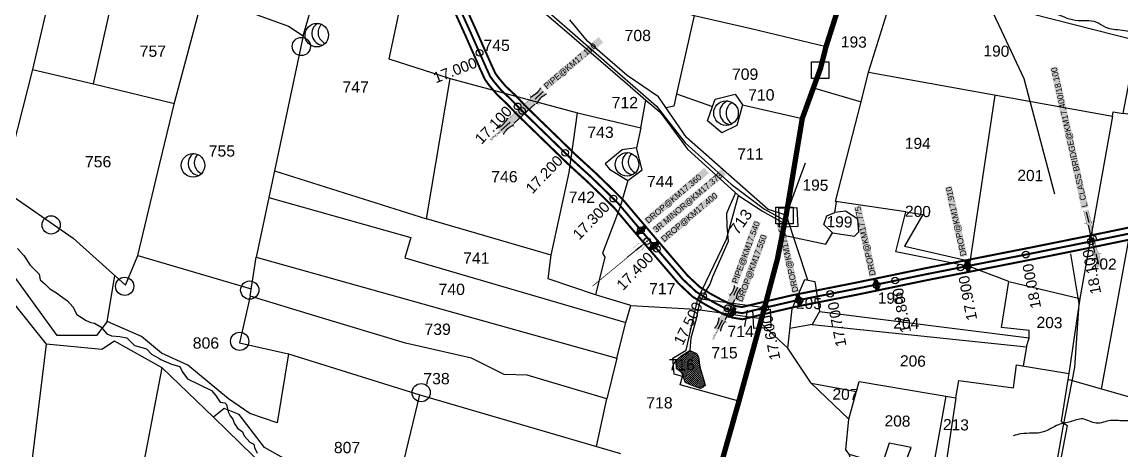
# Model space of a CAD drawing. Header units: millimetres. Extents: x 191342 to 235284, y 1600297 to 1616674.
# Drawn here: x 198775 to 200429, y 1607092 to 1607736 of the extents above; entities that cross this region are included whole.
import ezdxf
from ezdxf.enums import TextEntityAlignment as Align

# ---------------------------------------------------------------- set-up
doc = ezdxf.new("R2010")
doc.units = ezdxf.units.MM
doc.header["$LTSCALE"] = 15
doc.header["$PDMODE"] = 32
doc.header["$PDSIZE"] = 10
for name, pattern in [('ACAD_ISO02W100', [15, 12, -3]), ('ACAD_ISO03W100', [30, 12, -18]), ('HIDDEN2', [0.1875, 0.125, -0.0625])]:
    doc.linetypes.add(name, pattern=pattern)
for name, color, linetype in [('BOUNDRY STONES', 240, 'Continuous'), ('CANAL1', 7, 'Continuous'), ('CSMark', 72, 'Continuous'), ('PLOTS', 7, 'Continuous'), ('PLOTS NO', 7, 'Continuous'), ('ROADS', 1, 'Continuous'), ('STREAMS', 4, 'Continuous'), ('STRUCTURE', 5, 'Continuous'), ('text2', 7, 'Continuous'), ('VILLAGE BOUNDRY', 5, 'Continuous'), ('wells', 7, 'Continuous')]:
    doc.layers.add(name, color=color, linetype=linetype)
doc.styles.get("Standard").update_dxf_attribs({"font": 'arial.ttf'})
doc.dimstyles.get("Standard").update_dxf_attribs({"dimtxt": 0.18, "dimasz": 0.18, "dimexe": 0.18, "dimexo": 0.0625, "dimgap": 0.09, "dimtad": 0, "dimtih": 1, "dimtoh": 1, "dimdec": 4, "dimzin": 0, "dimdsep": 46, "dimtxsty": 'Standard', "dimcen": 0.09, "dimadec": 0, "dimazin": 0, "dimtfac": 1, "dimtdec": 4, "dimtofl": 0, "dimtmove": 0, "dimatfit": 3, "dimfxl": 1, "dimtolj": 1, "dimtzin": 0, "dimarcsym": 0})

# ---------------------------------------------------------------- blocks, each defined once
blk = doc.blocks.new('DROP')
h = blk.add_hatch()
h.set_pattern_fill('ANSI31', color=1, scale=10, angle=45)
h.set_pattern_definition([(90, (-324.4107, -25.7687), (-1.25, 0), [])])
h.paths.add_polyline_path([(-9.9, -4.3), (-13.8, 4.1), (13.8, 4.1), (10.2, -4.3)])
at = {"layer": 'STRUCTURE', "color": 5, "const_width": 0.49}
blk.add_lwpolyline([(-9.9, -4.3), (-13.8, 4.1), (13.8, 4.1), (10.2, -4.3), (-9.9, -4.3)], dxfattribs=at)
at = {"layer": 'STRUCTURE', "color": 5}
blk.add_circle((0, 0), 1.33, dxfattribs=at)
blk = doc.blocks.new('SP')
at = {"layer": 'STRUCTURE'}
h = blk.add_hatch(dxfattribs=at)
h.set_pattern_fill('DASH', color=256, scale=8, style=0)
h.set_pattern_definition([(0, (0, 0), (1, 1), [1, -1])])
edge = h.paths.add_edge_path()
edge.add_spline(control_points=[(769825.7, 1706742.1), (769825.3, 1706741.8), (769823.8, 1706740.8), (769820.9, 1706740.3), (769817, 1706739.7), (769811.4, 1706738.9), (769804, 1706739.7), (769798.4, 1706741), (769795.6, 1706741.6)], knot_values=[0, 0, 0, 0, 1.613557, 5.24513, 8.624976, 13.470124, 22.190216, 30.746377, 30.746377, 30.746377, 30.746377], degree=3, periodic=0)
edge.add_line((769795.6, 1706741.6), (769792.6, 1706739.6))
edge.add_line((769792.6, 1706739.6), (769732.6, 1706739.6))
edge.add_line((769732.6, 1706739.6), (769729.6, 1706741.6))
edge.add_spline(control_points=[(769729.6, 1706741.6), (769726.9, 1706740.9), (769721.3, 1706739.5), (769713.9, 1706738.5), (769708.3, 1706739.1), (769704.4, 1706739.6), (769701.5, 1706740), (769700, 1706741), (769699.5, 1706741.3)], knot_values=[0, 0, 0, 0, 8.556161, 17.276253, 22.121402, 25.501247, 29.13282, 30.746377, 30.746377, 30.746377, 30.746377], degree=3, periodic=0)
edge.add_line((769699.5, 1706741.3), (769699.5, 1706722.1))
edge.add_spline(control_points=[(769699.5, 1706722.1), (769700, 1706722.4), (769701.4, 1706723.4), (769704.3, 1706724), (769708.2, 1706724.5), (769713.8, 1706725.3), (769721.2, 1706724.5), (769726.8, 1706723.3), (769729.6, 1706722.6)], knot_values=[0, 0, 0, 0, 1.613557, 5.24513, 8.624976, 13.470124, 22.190216, 30.746377, 30.746377, 30.746377, 30.746377], degree=3, periodic=0)
edge.add_line((769729.6, 1706722.6), (769732.6, 1706724.6))
edge.add_line((769732.6, 1706724.6), (769792.6, 1706724.6))
edge.add_line((769792.6, 1706724.6), (769795.6, 1706722.6))
edge.add_spline(control_points=[(769795.6, 1706722.6), (769798.4, 1706723.3), (769803.9, 1706724.8), (769811.3, 1706725.8), (769817, 1706725.1), (769820.9, 1706724.7), (769823.8, 1706724.2), (769825.2, 1706723.3), (769825.7, 1706723)], knot_values=[0, 0, 0, 0, 8.556161, 17.276253, 22.121402, 25.501247, 29.13282, 30.746377, 30.746377, 30.746377, 30.746377], degree=3, periodic=0)
edge.add_line((769825.7, 1706723), (769825.7, 1706742.1))
h.paths.add_polyline_path([(769764.2, 1706732.1, -1), (769761.1, 1706732.1, -1)], flags=0)
h.paths.add_polyline_path([(769761.1, 1706732.1, 1), (769764.2, 1706732.1, 1)], flags=16)
at = {"layer": 'STRUCTURE', "const_width": 0.628}
for points in [[(769726.6, 1706747.6), (769726.6, 1706743.6), (769732.6, 1706739.6), (769792.6, 1706739.6), (769798.6, 1706743.6), (769798.6, 1706747.6)], [(769726.6, 1706716.6), (769726.6, 1706720.6), (769732.6, 1706724.6), (769792.6, 1706724.6), (769798.6, 1706720.6), (769798.6, 1706716.6)]]:
    blk.add_lwpolyline(points, dxfattribs=at)
at = {"layer": 'STRUCTURE', "color": 3}
blk.add_lwpolyline([(769732.6, 1706724.6), (769792.6, 1706724.6)], dxfattribs=at)
blk.add_lwpolyline([(769732.6, 1706724.6), (769792.6, 1706724.6)], dxfattribs=at)
at = {"layer": 'STRUCTURE', "color": 0}
blk.add_circle((769762.6, 1706732.1), 1.55, dxfattribs=at)
at = {"layer": 'STRUCTURE'}
for points in [[(769699.5, 1706741.3), (769700.9, 1706740.5), (769704.4, 1706739.6), (769707.8, 1706739.2), (769712.6, 1706738.8), (769721.3, 1706739.7), (769729.6, 1706741.6)], [(769699.5, 1706722.1), (769700.9, 1706723), (769704.4, 1706724), (769707.7, 1706724.5), (769712.5, 1706725), (769721.2, 1706724.4), (769729.6, 1706722.6)], [(769825.7, 1706742.1), (769824.3, 1706741.3), (769820.8, 1706740.3), (769817.5, 1706739.8), (769812.7, 1706739.2), (769804, 1706739.9), (769795.6, 1706741.6)], [(769825.7, 1706723), (769824.3, 1706723.8), (769820.8, 1706724.7), (769817.4, 1706725.1), (769812.6, 1706725.5), (769803.9, 1706724.6), (769795.6, 1706722.6)]]:
    blk.add_spline(points, degree=3, dxfattribs=at)
at = {"layer": 'STRUCTURE', "color": 0}
blk.add_text('STREAM', height=5, dxfattribs=at).set_placement((769684.3, 1706732.1), align=Align.MIDDLE_CENTER)
for points in [[(769727.4, 1706732.1), (769700.8, 1706732.1)], [(769824.4, 1706732.1), (769800.5, 1706732.1)]]:
    blk.add_leader(points, dimstyle='Standard', override={"dimasz": 10, "dimgap": 0.09, "dimtad": 0}, dxfattribs=at)
blk = doc.blocks.new('SLB')
at = {"layer": 'STRUCTURE'}
h = blk.add_hatch(dxfattribs=at)
h.set_pattern_fill('DOTS', color=6, scale=20, angle=320.3722, style=0)
h.set_pattern_definition([(320.372247934, (-159.4327, -72.9564), (1.2786241598, 0.5641323054), [0, -1.25])])
h.paths.add_polyline_path([(769699.5, 1706871.1), (769699.5, 1706861.1), (769729.1, 1706861.1), (769732.1, 1706863.1), (769792.1, 1706863.1), (769795.1, 1706861.1), (769824.7, 1706861.1), (769824.7, 1706871.1), (769795.1, 1706871.1), (769792.1, 1706869.1), (769732.1, 1706869.1), (769729.1, 1706871.1)])
at = {"layer": 'STRUCTURE', "color": 6, "linetype": 'ACAD_ISO02W100', "ltscale": 0.5, "const_width": 0.5}
for points in [[(769699.5, 1706871.1), (769729.1, 1706871.1)], [(769795.1, 1706871.1), (769824.7, 1706871.1)], [(769699.5, 1706861.1), (769729.1, 1706861.1)], [(769795.1, 1706861.1), (769824.7, 1706861.1)]]:
    blk.add_lwpolyline(points, dxfattribs=at)
at = {"layer": 'STRUCTURE', "color": 6, "const_width": 0.628}
for points in [[(769726.1, 1706877.1), (769726.1, 1706873.1), (769732.1, 1706869.1), (769792.1, 1706869.1), (769798.1, 1706873.1), (769798.1, 1706877.1)], [(769726.1, 1706855.1), (769726.1, 1706859.1), (769732.1, 1706863.1), (769792.1, 1706863.1), (769798.1, 1706859.1), (769798.1, 1706855.1)]]:
    blk.add_lwpolyline(points, dxfattribs=at)
at = {"layer": 'STRUCTURE', "color": 6}
blk.add_lwpolyline([(769732.1, 1706863.1), (769792.1, 1706863.1)], dxfattribs=at)
blk.add_lwpolyline([(769732.1, 1706863.1), (769792.1, 1706863.1)], dxfattribs=at)
at = {"layer": 'STRUCTURE', "color": 0}
blk.add_circle((769762.1, 1706866.1), 1.24, dxfattribs=at)
for points in [[(769703.8, 1706866), (769726.7, 1706866)], [(769818.6, 1706865.8), (769795.7, 1706865.8)]]:
    blk.add_leader(points, dimstyle='Standard', override={"dimasz": 10, "dimgap": 0.09, "dimtad": 0}, dxfattribs=at)
blk = doc.blocks.new('OT')
at = {"layer": 'STRUCTURE', "color": 190}
for points, const_width in [([(769775.2, 1706601.8), (769775.2, 1706597.8), (769769.2, 1706593.8), (769761.8, 1706593.8), (769754.4, 1706593.8), (769748.4, 1706597.8), (769748.4, 1706601.8)], 0.5), ([(769751.4, 1706595.8), (769729.4, 1706595.8)], 0.5), ([(769751.4, 1706579), (769729.4, 1706579)], 0.5), ([(769748.4, 1706573), (769748.4, 1706577), (769754.4, 1706581), (769761.8, 1706581), (769761.8, 1706581), (769761.8, 1706581), (769769.2, 1706581), (769775.2, 1706577), (769775.2, 1706573)], 0.5), ([(769761.8, 1706593.8), (769761.8, 1706581)], 2.5)]:
    blk.add_lwpolyline(points, dxfattribs=dict(at, const_width=const_width))
at = {"layer": 'STRUCTURE', "color": 0}
blk.add_circle((769761.8, 1706587.4), 1.87, dxfattribs=at)
blk.add_leader([(769732.6, 1706587.4), (769753.8, 1706587.4)], dimstyle='Standard', override={"dimasz": 10, "dimgap": 0.09, "dimtad": 0}, dxfattribs=at)

msp = doc.modelspace()

# ---------------------------------------------------------------- hatches: boundary and pattern name
at = {"layer": 'wells'}
h = msp.add_hatch(dxfattribs=at)
h.set_pattern_fill('DASH', color=4, scale=11.805297, angle=2.6274)
h.set_pattern_definition([(2.627391, (171782.2377, 1603554.0763), (1.40646568, 1.541756024), [1.47566212, -1.47566212])])
h.paths.add_polyline_path([(199779.1, 1607241.7), (199789.2, 1607236.8), (199792.1, 1607231.5), (199793.7, 1607220.2), (199794.5, 1607215.1), (199800.1, 1607196.6), (199802.5, 1607188.7), (199795.1, 1607184.4), (199779.4, 1607190.6), (199772.6, 1607193.3), (199767.3, 1607208.1), (199759.1, 1607214.3), (199758.9, 1607224.3), (199761.1, 1607229), (199765.7, 1607233.2)])

# ---------------------------------------------------------------- linework, layer by layer
at = {"layer": 'BOUNDRY STONES', "color": 1}
for points in [[(199962, 1607675.7), (199988.1, 1607675.7), (199988.1, 1607650.8), (199962, 1607650.8)], [(199962, 1607675.7), (199988.1, 1607675.7), (199988.1, 1607650.8), (199962, 1607650.8)], [(199908.7, 1607457.3), (199934.8, 1607457.2), (199934.8, 1607432.3), (199908.7, 1607432.3)], [(199908.7, 1607457.3), (199934.8, 1607457.2), (199934.8, 1607432.3), (199908.7, 1607432.3)], [(199912.8, 1607455.6), (199940.3, 1607456.9), (199941.6, 1607428.3), (199914.1, 1607427)], [(199912.8, 1607455.6), (199940.3, 1607456.9), (199941.6, 1607428.3), (199914.1, 1607427)], [(199873.9, 1607302.7), (199899.8, 1607303.9), (199901.1, 1607276), (199875.2, 1607274.8)], [(199873.9, 1607302.7), (199899.8, 1607303.9), (199901.1, 1607276), (199875.2, 1607274.8)]]:
    msp.add_lwpolyline(points, close=True, dxfattribs=at)
for points in [[(199924, 1607445.1), (199953.3, 1607523.8)], [(199924, 1607445.1), (199953.3, 1607523.8)], [(199924, 1607445.1), (199956, 1607347.9)], [(199924, 1607445.1), (199956, 1607347.9)]]:
    msp.add_lwpolyline(points, dxfattribs=at)
for centre in [(199195, 1607699), (198818.9, 1607430.5), (199117.5, 1607332.4), (199102.4, 1607255.3), (199375.3, 1607178.1)]:
    msp.add_circle(centre, 13.7, dxfattribs=at)
at = {"layer": 'CANAL1', "color": 200, "const_width": 3}
for points in [[(199388.2, 1607833.6), (199441.5, 1607716.1), (199464.3, 1607664.3), (199471.2, 1607649.2), (199478, 1607640), (199489.1, 1607626.8), (199503.2, 1607613.6), (199521, 1607595.1), (199595.8, 1607522.4), (199625.4, 1607495.3), (199649, 1607472.4), (199665.6, 1607456), (199687.7, 1607429.7), (199716.4, 1607395.9), (199762.3, 1607342.3), (199783, 1607322.8), (199800, 1607312.1), (199814.9, 1607303.9), (199828.3, 1607296.9), (199843.1, 1607291), (199858.5, 1607288.5), (199882.7, 1607294.4), (199936.6, 1607307), (200032, 1607325.8), (200135, 1607347.2), (200296.1, 1607379), (200392.1, 1607398.4), (200489, 1607418.4)], [(199404.7, 1607840.9), (199457.9, 1607723.4), (199480.7, 1607671.7), (199486.8, 1607658.4), (199492.1, 1607651.2), (199502.2, 1607639.3), (199515.9, 1607626.4), (199533.7, 1607607.8), (199608.1, 1607535.5), (199637.7, 1607508.4), (199661.6, 1607485.2), (199678.8, 1607468.2), (199701.5, 1607441.3), (199730.1, 1607407.6), (199775.3, 1607354.7), (199794.1, 1607337.1), (199809.1, 1607327.6), (199823.4, 1607319.8), (199835.9, 1607313.3), (199848, 1607308.4), (199857.7, 1607306.9), (199878.6, 1607311.9), (199932.8, 1607324.6), (200028.5, 1607343.5), (200131.4, 1607364.9), (200292.6, 1607396.6), (200388.5, 1607416), (200484.7, 1607435.9)]]:
    msp.add_lwpolyline(points, dxfattribs=at)
at = {"layer": 'CANAL1', "color": 3, "linetype": 'HIDDEN2', "ltscale": 4, "true_color": 0x00ff00, "const_width": 3}
msp.add_lwpolyline([(199396.5, 1607837.3), (199449.7, 1607719.7), (199472.5, 1607668), (199479, 1607653.8), (199485.1, 1607645.6), (199495.7, 1607633), (199509.6, 1607620), (199527.4, 1607601.5), (199601.9, 1607528.9), (199631.6, 1607501.8), (199655.3, 1607478.8), (199672.2, 1607462.1), (199694.6, 1607435.5), (199717.6, 1607408.4), (199723.2, 1607401.8), (199768.8, 1607348.5), (199788.6, 1607330), (199804.5, 1607319.9), (199819.1, 1607311.9), (199832.1, 1607305.1), (199845.6, 1607299.7), (199858.1, 1607297.7), (199880.7, 1607303.2), (199934.7, 1607315.8), (200030.3, 1607334.6), (200133.2, 1607356), (200294.3, 1607387.8), (200385.8, 1607406.3), (200390.3, 1607407.2), (200486.9, 1607427.1)], dxfattribs=at)
at = {"layer": 'CANAL1', "color": 1, "linetype": 'HIDDEN2', "ltscale": 4, "const_width": 1, "elevation": 19}
msp.add_lwpolyline([(199715, 1607406), (199632.8, 1607338.2)], dxfattribs=at)
at = {"layer": 'CANAL1', "color": 1, "ltscale": 4, "const_width": 1, "elevation": 19}
msp.add_lwpolyline([(199715, 1607406), (199685.1, 1607382.2)], dxfattribs=at)
at = {"layer": 'PLOTS'}
for points in [[(198125.6, 1608592.3), (198189.9, 1608555.1), (198314, 1608491.6), (198435.1, 1608429.7), (198561.7, 1608380.4), (198669.2, 1608331.8), (198729.5, 1608304.5), (198843.6, 1608229.8), (198903.3, 1608190.7), (198982.1, 1608139.1), (199086.5, 1608070.8), (199198.1, 1607992.9), (199270, 1607942.8), (199366.8, 1607885.3), (199453.3, 1607827.9), (199524.5, 1607780.7), (199590.6, 1607723.8), (199685.3, 1607642.4), (199713.2, 1607618.4), (199734.4, 1607600.2), (199775.7, 1607544.7), (199852.4, 1607474.5), (199888.5, 1607451.1), (199921.5, 1607432.8)], [(197954.3, 1607688.7), (198006.9, 1607677.3), (198074.8, 1607662.6), (198155.7, 1607694.8), (198178.7, 1607705.6), (198301.8, 1607739.3), (198308.9, 1607742.6), (198385.7, 1607702.4), (198477.4, 1607654.5), (198577.1, 1607596.8), (198657.3, 1607545.8), (198745.1, 1607484.7), (198851.9, 1607410.4), (198930.9, 1607339.6), (198949, 1607384.5), (198982, 1607520.8), (199005.1, 1607616.1), (199043.9, 1607761.9), (198917.9, 1607802.2), (198985.6, 1608118.1), (198982.1, 1608139.1)], [(199043.9, 1607761.9), (199110.5, 1607752.9), (199175.8, 1607729.4), (199197.6, 1607714.9), (199261.4, 1607934.1), (199191.1, 1607984.5), (199198.1, 1607992.9)], [(200069.4, 1607966.8), (199984.1, 1607699.1), (199975.6, 1607665.9), (199948.3, 1607590.7), (199924, 1607445.1), (199897.2, 1607453.6), (199774, 1607562.1), (199732, 1607623.4), (199685.2, 1607655.4), (199625.3, 1607707), (199599, 1607739.2)], [(199750.2, 1607952.3), (199750.5, 1607929.1), (199793.6, 1607914.8), (199753.3, 1607768.4), (199749.9, 1607756.1), (199785.8, 1607745.8), (199871.3, 1607725.8), (199984.1, 1607699.1)], [(198852.1, 1607927.4), (198790.6, 1607664.3), (198882.6, 1607642.8), (199004.4, 1607613.3)], [(199367.4, 1607872.7), (199356.3, 1607820.8), (199336.4, 1607727.2), (199326.5, 1607680.6), (199418.6, 1607651), (199610.5, 1607599.2), (199705.7, 1607576.6), (199713.2, 1607618.4)], [(198882.6, 1607642.8), (198917.9, 1607802.2)], [(199785.8, 1607745.8), (199759.2, 1607627.8), (199754.9, 1607609), (199743.6, 1607606.5)], [(199197.6, 1607714.9), (199154.6, 1607512), (199383.3, 1607439.6)], [(198902.9, 1607285.4), (198887.1, 1607264.3), (198827.7, 1607264.3), (198740.2, 1607384.6), (198711.8, 1607390.8), (198629.1, 1607456.8), (198551.8, 1607543.5), (198514.2, 1607567.4), (198500.5, 1607605.8), (198502, 1607640.3), (198482.3, 1607681.6)], [(198790.6, 1607664.3), (198745.1, 1607484.7)], [(199570.9, 1607385.1), (199383.3, 1607439.6), (199418.6, 1607651)], [(199759.2, 1607627.8), (199813.4, 1607608.9), (199817.2, 1607619.7), (199847.4, 1607627.1), (199858.6, 1607611), (199849.8, 1607580.1), (199827.4, 1607569.2), (199805.7, 1607587.1), (199813.4, 1607608.9)], [(199705.7, 1607576.6), (199699, 1607546.5), (199677.3, 1607543.6), (199651.9, 1607522.2), (199658.4, 1607514.5), (199686.2, 1607497.5), (199674.4, 1607457.7), (199647.9, 1607388.1), (199651.6, 1607382.2), (199637.3, 1607325.1), (199566.1, 1607349.6), (199570.9, 1607385.1), (199598, 1607509.2), (199610.5, 1607599.2)], [(199858.6, 1607611), (199948.3, 1607590.7)], [(199686.2, 1607497.5), (199707.3, 1607513.5), (199699, 1607546.5)], [(199154.6, 1607512), (199146, 1607471.7), (199359.6, 1607411.4), (199350.9, 1607380.9), (199682.9, 1607283.9), (199690.3, 1607309.2), (199637.3, 1607325.1)], [(199146, 1607471.7), (199127, 1607381.9), (199669.4, 1607229.9), (199682.9, 1607283.9)], [(199853, 1607165.2), (199764.8, 1607190.1), (199768.3, 1607202.5), (199755.6, 1607206.1), (199753.7, 1607229.9), (199773.7, 1607242.1), (199787.6, 1607303.5), (199791.1, 1607319.1), (199834.1, 1607409), (199852.4, 1607474.5)], [(198949, 1607384.5), (199119.6, 1607334.2)], [(199669.4, 1607229.9), (199654.2, 1607168.7), (199534.8, 1607204.5), (199500.2, 1607205.6), (199450.8, 1607230.1), (199351.9, 1607252.8), (199216.9, 1607293.4), (199117.9, 1607323.2), (199127, 1607381.9)], [(198706, 1607040.8), (198712.9, 1607378.7), (198739, 1607368.7), (198763.6, 1607310.8), (198811.5, 1607251.1)], [(199175.8, 1607236.5), (199158.6, 1607132.9), (199117.6, 1607146.5), (199085.3, 1607168.7), (199024.3, 1607219.4), (198985, 1607237.7), (198954.6, 1607262.4), (198902.9, 1607285.4), (198914.8, 1607354)], [(199117.9, 1607323.2), (199102, 1607253.2), (199175.8, 1607236.5), (199373, 1607174.8), (199674.8, 1607086.5)], [(199791.5, 1607319.9), (199891.6, 1607306.4)], [(199690.3, 1607309.2), (199787.6, 1607303.5), (199887.1, 1607289.6)], [(198986, 1607215.3), (198914, 1607255.7), (198895.1, 1607242.9), (198811.5, 1607251.1), (198781.4, 1607005.1)], [(198923.3, 1606887.8), (198986, 1607215.3), (199062.8, 1607141)], [(199353.6, 1607029.9), (199339.2, 1607033.4), (199373, 1607174.8)], [(199639.1, 1607097), (199654.2, 1607168.7)], [(199773.4, 1606876.6), (199688, 1606862.7), (199646.4, 1606915), (199617, 1606920.1), (199545.9, 1606913.7), (199497.3, 1606922.8), (199400, 1606932.2), (199343.1, 1606983.6), (199295.5, 1606997.3), (199236.2, 1607022.1), (199235.6, 1607041.8), (199139.9, 1607095.6), (199101.6, 1607145.4), (199078.8, 1607154.1), (199062.8, 1607141), (199123.3, 1607082.4), (199199.8, 1607014), (199337.4, 1606958.6)]]:
    msp.add_lwpolyline(points, dxfattribs=at)
at = {"layer": 'PLOTS', "color": 0}
for points in [[(200226.6, 1607765.1), (200451.6, 1607708.1), (200525.4, 1607695.5), (200563.5, 1607908.1)], [(199965, 1607636.7), (200036.9, 1607615.6), (200047.6, 1607660.2), (200087.9, 1607789.1)], [(200047.6, 1607660.2), (200414.6, 1607594), (200415.8, 1607600.7), (200430.8, 1607598), (200451.6, 1607708.1)], [(200237.7, 1607625.9), (200199.3, 1607367.7), (200089.1, 1607390.2), (200103.8, 1607450.1), (199998.4, 1607465.6), (200036.9, 1607615.6)], [(200398.2, 1607183.3), (200473, 1607591.9), (200430.8, 1607598)], [(200414.6, 1607594), (200365.4, 1607319.9)], [(199918.1, 1607415.4), (199983.7, 1607401.3), (199993.7, 1607418.5), (199980.5, 1607431.1), (199985.2, 1607444.2), (199997.4, 1607449.1), (199999.8, 1607465.4)], [(199993.7, 1607418.5), (200026.6, 1607413.4), (200033.2, 1607420.1), (200031.7, 1607439), (200013.4, 1607451.4), (199997.4, 1607449.1)], [(200103.8, 1607450.1), (200129.3, 1607446.2), (200101.8, 1607398.3), (200200.5, 1607375.8)], [(199974.3, 1607300.1), (200289.3, 1607260.5), (200289.6, 1607271.7), (200247.9, 1607276.3), (200258.8, 1607345.1), (200199.3, 1607367.7)], [(199926.7, 1607245.1), (199933, 1607304.3), (199952.1, 1607348.2), (199967, 1607345.2), (199974.3, 1607300.1), (199962.9, 1607280.8), (199929.8, 1607274.7)], [(200258.8, 1607345.1), (200365.4, 1607319.9), (200349.2, 1607207.1)], [(200053.8, 1604854.6), (200046.8, 1604864), (199983.6, 1605005.9), (199957.4, 1605054), (199959.7, 1605260.9), (199960.4, 1605326.3), (199958.7, 1605459.6), (199962.6, 1605677.6), (199972.8, 1605983), (199977.7, 1606113.5), (199979.8, 1606204), (199983.6, 1606276.5), (199986.9, 1606452.7), (199996.7, 1606727.1), (200009.9, 1606919.9), (200033.6, 1606922), (200030.4, 1607009.6), (200019.4, 1607084.9), (200014, 1607092.3), (200018.1, 1607138.2), (199961.6, 1607192.5), (199926.7, 1607245.1), (199885.3, 1607283.1)], [(199962.9, 1607280.8), (200285.5, 1607246.8), (200280.2, 1607218.3)], [(200285.5, 1607246.8), (200289.3, 1607260.5)], [(200179.1, 1607170.5), (200183.8, 1607196.4), (200265.8, 1607185.4), (200270.3, 1607219.9), (200349.2, 1607207.1), (200347.5, 1607197.7)], [(199961.6, 1607192.5), (200029.7, 1607179.8)], [(200018.1, 1607138.2), (200033.9, 1607194.8), (200179.1, 1607170.5), (200159.6, 1607039.5), (200142.1, 1607046.8)], [(200159.6, 1607039.5), (200205.4, 1607017.7), (200224.7, 1607023.3), (200244.8, 1607004.2), (200480.3, 1606913.7), (200503.4, 1606977.5), (200547.3, 1607040.2), (200553, 1607139.4), (200347.5, 1607197.7), (200337.5, 1607135.4), (200346.4, 1607128.7), (200317.7, 1606976.2)], [(200142.1, 1607046.8), (200164.7, 1607172.9)], [(200120.5, 1606911.9), (200142.1, 1607046.8), (200099.6, 1607063.2), (200112, 1607095.4), (200078.8, 1607101.9), (200068.2, 1607070.6), (200019.4, 1607084.9)]]:
    msp.add_lwpolyline(points, dxfattribs=at)
at = {"layer": 'PLOTS NO'}
msp.add_circle((198929.5, 1607338.1), 13.7, dxfattribs=at)
at = {"layer": 'ROADS'}
msp.add_lwpolyline([(198733.4, 1608304.9), (198817.1, 1608252.9), (198905.9, 1608195.8), (198988.7, 1608140.6), (199067.6, 1608087.9), (199129.3, 1608044.5), (199199.5, 1607995.1), (199272.7, 1607946.4), (199378.9, 1607882.2), (199477.4, 1607818.4), (199525.5, 1607787.2), (199594.9, 1607726.5), (199662.6, 1607667.3), (199704.9, 1607630.3), (199729.1, 1607609.1), (199772.3, 1607553.9), (199841.5, 1607491.8), (199891.6, 1607454.4), (199922.4, 1607437.1)], dxfattribs=at)
at = {"layer": 'ROADS', "linetype": 'ACAD_ISO03W100'}
msp.add_lwpolyline([(200092.6, 1608091.9), (200175.2, 1607981.5), (200160.9, 1607874.2), (200216.7, 1607789), (200281.4, 1607651), (200351.7, 1607386.9), (200364.2, 1607311.7), (200357.8, 1607216), (200339.8, 1607126), (200312.9, 1606969), (200333.6, 1606913.4), (200390.2, 1606863.5)], dxfattribs=at)
at = {"layer": 'STREAMS'}
for points in [[(199779.6, 1607241.5), (199781.2, 1607260.6), (199789.3, 1607289.4), (199793.6, 1607311.7), (199800.8, 1607326.2), (199809.6, 1607341.3), (199813.8, 1607353.1), (199837.2, 1607406.1), (199835.1, 1607428.6), (199834.8, 1607448), (199840.5, 1607461.4), (199848.6, 1607479.2)], [(198768.1, 1607394.9), (198777.7, 1607384.6), (198787.4, 1607370.1), (198800.8, 1607356.5), (198802.5, 1607348.1), (198809.4, 1607341.8), (198816.9, 1607334.4), (198826.9, 1607328.2), (198832.9, 1607323.6), (198843.7, 1607316.1), (198851.6, 1607307.3), (198857.3, 1607295.8), (198871.3, 1607286.8), (198878.6, 1607283.8), (198884, 1607282.5), (198893.6, 1607276.9), (198902.6, 1607266.8), (198909.6, 1607263.8), (198922.1, 1607262.5), (198932.7, 1607260.5), (198937.3, 1607256), (198944, 1607249.1), (198960.7, 1607244.7), (198962.7, 1607243.7), (198969.7, 1607236), (198981, 1607230.2), (198983.8, 1607228.1), (198999.9, 1607220.9), (199012.4, 1607217.6), (199016.1, 1607209.8), (199023.8, 1607198.9), (199060.2, 1607181.5), (199066.1, 1607174.1), (199073.2, 1607163.7), (199079.8, 1607162.6), (199082.7, 1607160.3), (199084.9, 1607149.3), (199087.9, 1607143.1), (199092, 1607138.4), (199093.9, 1607132.1), (199099.2, 1607124.7), (199106.6, 1607119.2), (199108.9, 1607113.3), (199117.6, 1607103.7), (199123.5, 1607100.7), (199124.6, 1607095.8), (199128.6, 1607086.9)], [(199779.1, 1607241.7), (199789.2, 1607236.8), (199792.1, 1607231.5), (199793.7, 1607220.2), (199794.5, 1607215.1), (199800.1, 1607196.6), (199802.5, 1607188.7), (199795.1, 1607184.4), (199779.4, 1607190.6), (199772.6, 1607193.3), (199767.3, 1607208.1), (199759.1, 1607214.3), (199758.9, 1607224.3), (199761.1, 1607229), (199765.7, 1607233.2), (199779.1, 1607241.7)]]:
    msp.add_lwpolyline(points, dxfattribs=at)
msp.add_open_spline([(200020.8, 1607814.2), (200024.5, 1607812), (200035.4, 1607804.9), (200057.1, 1607812.3), (200080.5, 1607793.8), (200114.4, 1607808.6), (200142.7, 1607778.7), (200178.2, 1607791.3), (200201.4, 1607768.7), (200233.4, 1607775.8), (200263.2, 1607772.1), (200290.8, 1607751.1), (200324.9, 1607753.4), (200356.6, 1607734.4), (200386.6, 1607741), (200406.3, 1607724.5), (200425.6, 1607724.8), (200442.2, 1607721.5), (200452.5, 1607712.5), (200468.8, 1607712.7), (200486.2, 1607709.2), (200508.7, 1607707.8), (200533.8, 1607694.3), (200555.3, 1607712.1), (200575.7, 1607706.8), (200585.5, 1607718.9), (200597.3, 1607723.6), (200611.4, 1607728.2), (200626, 1607715.3), (200645.1, 1607729.1), (200664.5, 1607716.6), (200688.2, 1607727.5), (200711.3, 1607734.9), (200731, 1607723.3), (200750.2, 1607729.5), (200767.4, 1607736.7), (200790.2, 1607735.8), (200808, 1607730.4), (200826.5, 1607731.8), (200835.5, 1607729.6), (200839.7, 1607728.6)], degree=3, knots=[67.83417, 67.83417, 67.83417, 67.83417, 79.883408, 103.606112, 125.318199, 157.188446, 193.48752, 224.540169, 250.370147, 274.906927, 313.350281, 333.089045, 371.594667, 404.919302, 435.42175, 450.490925, 474.646931, 488.685453, 497.958087, 512.33468, 533.244412, 549.210043, 577.287734, 606.295035, 617.164987, 632.508867, 645.260119, 654.316463, 673.242056, 689.976125, 711.24798, 729.27891, 761.701906, 775.241277, 790.811941, 816.12269, 828.957547, 855.117035, 869.033177, 881.415132, 881.415132, 881.415132, 881.415132], dxfattribs=at)
for points in [[(201654, 1607122.1), (201637.4, 1607120.7), (201607.2, 1607126.4), (201568.9, 1607127.1), (201540, 1607127.7), (201505.6, 1607133.7), (201474.4, 1607130.3), (201436.5, 1607116.7), (201407.6, 1607111.3), (201387.4, 1607093.8), (201349.6, 1607076.6), (201319.1, 1607066.7), (201300.2, 1607064.1), (201256.5, 1607061.7), (201226.9, 1607066.9), (201189.7, 1607067.7), (201141.7, 1607095), (201106.2, 1607119.2), (201061.4, 1607150.5), (201014.2, 1607167.4), (200988.8, 1607167.9), (200924.8, 1607169.2), (200877.6, 1607163.1), (200860.2, 1607150.9), (200818.4, 1607144.3), (200784.1, 1607134.2), (200756.2, 1607132.2), (200727.4, 1607128.2), (200704.5, 1607128.7), (200679.7, 1607130.6), (200662.9, 1607125.1), (200635.1, 1607128.6), (200584.9, 1607128), (200552.8, 1607135.5), (200526.3, 1607131.3), (200504.6, 1607135.8), (200478.8, 1607133.3), (200457.3, 1607139), (200434.1, 1607135.6), (200411.9, 1607136.1), (200390.2, 1607132.1), (200369.7, 1607138.5), (200351.5, 1607134.4), (200333.5, 1607129.7), (200310.9, 1607118.9), (200277, 1607116.1), (200265.4, 1607113.2)], [(200660, 1607124.7), (200596.4, 1607072.4), (200527.7, 1606996.3), (200486.2, 1606906.5), (200456.3, 1606851.4), (200445.2, 1606838.4), (200432.8, 1606842.7), (200408.7, 1606834.2), (200401.4, 1606803.3), (200359, 1606799.1), (200315.6, 1606793), (200278.2, 1606801.6), (200221.8, 1606787.3), (200187.2, 1606765.3), (200158.6, 1606744.2), (200149.6, 1606739.6), (200134.1, 1606749.8), (200117.3, 1606786.4), (200110.2, 1606823.4), (200099.5, 1606838.4), (200082, 1606837.6), (200070.3, 1606823.8), (200061.6, 1606807.7), (200054, 1606813.6), (200045.1, 1606813.8), (200040.5, 1606813.9), (200033.1, 1606821.5), (200024.6, 1606813.4), (200018.5, 1606815.8), (200008.4, 1606823.7), (200003.3, 1606824.1)]]:
    msp.add_spline(points, degree=3, dxfattribs=at)
at = {"layer": 'text2'}
msp.add_lwpolyline([(199865.2, 1607302), (199861.2, 1607277.6)], dxfattribs=at)
at = {"layer": 'text2', "color": 2}
for p in [(199463.1, 1607689.3), (199520.3, 1607608.9), (199591.7, 1607538.9), (199664.2, 1607470), (199729.6, 1607394.4), (200382.2, 1607405.5), (200284.2, 1607385.8), (200186.1, 1607366.5), (200088.1, 1607346.7), (199990.1, 1607326.7), (199799.1, 1607323.3), (199892.3, 1607305.9)]:
    msp.add_point(p, dxfattribs=at)
at = {"layer": 'text2', "color": 3}
for p in [(199527, 1607601.9), (199705.7, 1607422.4), (200385, 1607410, 26), (199715, 1607406, 19), (199725.4, 1607399.2), (200196.7, 1607368.6), (200060, 1607340, 24), (199942.9, 1607317.4), (199836, 1607305, 21), (199843, 1607299, 22)]:
    msp.add_point(p, dxfattribs=at)
at = {"layer": 'VILLAGE BOUNDRY', "linetype": 'HIDDEN2', "ltscale": 20, "const_width": 4.5}
for points in [[(200359.8, 1609596), (200343.9, 1609539.5), (200348.2, 1609462.8), (200343, 1609420.3), (200336.2, 1609384.8), (200301, 1609241.6), (200276.3, 1609134.7), (200261, 1609064.6), (200244.9, 1608988.6), (200209.3, 1608806), (200188.9, 1608705.7), (200167.1, 1608569.4), (200147.2, 1608446.8), (200134.7, 1608370.9), (200120.2, 1608266.7), (200105.6, 1608179.4), (200097.5, 1608125.2), (200090, 1608074.8), (200069.4, 1607966.8), (199984.1, 1607699.1), (199975.6, 1607665.9), (199948.3, 1607590.7), (199924, 1607445.1)], [(199614.6, 1606162.2), (199614.6, 1606162.2), (199614.6, 1606162.2), (199649, 1606330.2), (199693.8, 1606536.2), (199741.9, 1606749.1), (199789.8, 1606942.7), (199819.9, 1607048.4), (199853, 1607165.2), (199887.1, 1607289.6), (199910.9, 1607379.1), (199924, 1607445.1), (199922.4, 1607446.1)]]:
    msp.add_lwpolyline(points, dxfattribs=at)
at = {"layer": 'VILLAGE BOUNDRY', "linetype": 'HIDDEN2', "ltscale": 20}
msp.add_lwpolyline([(200244.9, 1608988.6, 8, 8, 0), (200209.3, 1608806, 8, 8, 0), (200188.9, 1608705.7, 8, 8, 0), (200167.1, 1608569.4, 8, 8, 0), (200147.2, 1608446.8, 8, 8, 0), (200134.7, 1608370.9, 8, 8, 0), (200120.2, 1608266.7, 8, 8, 0), (200105.6, 1608179.4, 8, 8, 0), (200097.5, 1608125.2, 8, 8, 0), (200090, 1608074.8, 8, 8, 0), (200069.4, 1607966.8, 8, 8, 0), (199984.1, 1607699.1, 8, 8, 0), (199975.6, 1607665.9, 8, 8, 0), (199948.3, 1607590.7, 8, 8, 0), (199924, 1607445.1, 8, 8, 0), (199924, 1607445.1, 8, 8, 0), (199910.9, 1607379.1, 8, 8, 0), (199887.1, 1607289.6, 8, 8, 0), (199853, 1607165.2, 8, 8, 0), (199819.9, 1607048.4, 8, 8, 0)], format="xyseb", dxfattribs=at)
at = {"layer": 'wells'}
for centre in [(199218.3, 1607716), (199032.3, 1607520.1), (199684.8, 1607521.5)]:
    msp.add_circle(centre, 17.7, dxfattribs=at)
at = {"layer": 'wells', "color": 0}
msp.add_circle((199833.6, 1607598.7), 18.5, dxfattribs=at)
at = {"layer": 'wells'}
for centre, radius, start, end in [((199228.7, 1607718.6), 17.8, 121.1758, 266.4941), ((199237.9, 1607720), 17.7, 135.1144, 247.3538), ((199042.6, 1607522.7), 17.8, 121.1758, 266.4941), ((199051.8, 1607524.1), 17.7, 135.1144, 247.3538), ((199695.1, 1607524.1), 17.8, 121.1758, 266.4941), ((199704.3, 1607525.4), 17.7, 135.1144, 247.3538)]:
    msp.add_arc(centre, radius, start, end, dxfattribs=at)
at = {"layer": 'wells', "color": 0}
for centre, start, end in [((199842.6, 1607599.8), 111.1, 263.0652), ((199852.1, 1607598.6), 119.6497, 239.7566)]:
    msp.add_arc(centre, 18.5, start, end, dxfattribs=at)

# ---------------------------------------------------------------- block references
for p, xscale, yscale, zscale, rotation in [((199705.7, 1607422.4), 0.7, 0.7, 0.7, 40.35502782581111), ((199725.4, 1607399.2), 0.7, 0.7, 0.7, 40.35502782581111), ((200196.7, 1607368.6), 0.7000000000000006, 0.7000000000000006, 0.7000000000000006, 101.3683632389424), ((200060, 1607340, 24), 0.7000000000000006, 0.7000000000000006, 0.7000000000000006, 101.3683632389424), ((199942.9, 1607317.4), 0.7000000000000006, 0.7000000000000006, 0.7000000000000006, 101.3683632389424), ((199843, 1607299, 22), 0.7000000000000002, 0.7000000000000002, 0.7000000000000002, 64.76230759523399)]:
    msp.add_blockref('DROP', p, dxfattribs=dict(xscale=xscale, yscale=yscale, zscale=zscale, rotation=rotation))
at = {"layer": 'STRUCTURE', "color": 0}
for name, p, xscale, yscale, zscale, rotation in [('SP', (613675.9, 364154.8), 0.7, 0.7, 0.7, 42.69723148715502), ('SLB', (-1087451.9, 1851089.4, 26), 0.7, 0.7, 0.7, 283.5598043644599), ('OT', (428814.9, 584333), 0.5599999999999999, 0.5599999999999999, 0.5599999999999999, 36.90035883459345), ('SP', (880440.2, 809750.6, 21), 0.5599999999999999, 0.5599999999999999, 0.5599999999999999, 64.75235738572583)]:
    msp.add_blockref(name, p, dxfattribs=dict(at, xscale=xscale, yscale=yscale, zscale=zscale, rotation=rotation))

# ---------------------------------------------------------------- texts
at = {"layer": 'CSMark', "color": 1}
for s, rotation, p in [('17.000', 21.2907, (199394.3, 1607650.9)), ('17.100', 46.2346, (199460.1, 1607556.2)), ('17.200', 46.2346, (199536.6, 1607481.8)), ('17.300', 46.2346, (199607.2, 1607412.4)), ('17.400', 46.2346, (199673, 1607336.4)), ('18.100', 100.7817, (200389.9, 1607326.3)), ('18.000', 100.7817, (200299.7, 1607304.8)), ('17.900', 100.7817, (200203.5, 1607286.8)), ('17.800', 100.7817, (200104.2, 1607268.1)), ('17.500', 63.2153, (199761.3, 1607251.8)), ('17.700', 100.7817, (200006.9, 1607247.4)), ('17.600', 100.7817, (199907.6, 1607227.2))]:
    msp.add_text(s, height=16, rotation=rotation, dxfattribs=at).set_placement(p, align=Align.MIDDLE_LEFT)
at = {"layer": 'PLOTS NO'}
for s, p in [('708', (199681.1, 1607707)), ('757', (198952, 1607683.4)), ('745', (199468.9, 1607692.2)), ('709', (199842.5, 1607648.8)), ('747', (199256.9, 1607629.3)), ('710', (199866.9, 1607617.6)), ('712', (199661.7, 1607606.1)), ('743', (199625.1, 1607561.4)), ('755', (199055.8, 1607533.3)), ('756', (198869.7, 1607517.1)), ('711', (199850.4, 1607528.7)), ('746', (199480.6, 1607494.6)), ('744', (199714.8, 1607487.3)), ('742', (199597.1, 1607463.7)), ('741', (199438.4, 1607372)), ('740', (199401.4, 1607325.1)), ('717', (199717.9, 1607326)), ('739', (199380.2, 1607265)), ('714', (199835.8, 1607261.7)), ('806', (199031.8, 1607244.3)), ('715', (199811.5, 1607229.6)), ('716', (199747.3, 1607211.6)), ('738', (199378.5, 1607190.7)), ('718', (199713.7, 1607154.3)), ('807', (199244, 1607087))]:
    msp.add_text(s, height=17, dxfattribs=at).set_placement(p)
for s, height, rotation, p in [('193', 16.7, 358.8145, (200006.2, 1607697.8)), ('190', 16.7, 358.8145, (200220.5, 1607684.2)), ('194', 16.7, 358.8145, (200102.3, 1607545.2)), ('201', 16.7, 358.8145, (200271.5, 1607496.9)), ('195', 16.7, 358.8145, (199948.4, 1607482.4)), ('713', 17, 54.7015, (199851.3, 1607414.2)), ('200', 16.7, 358.8145, (200102.5, 1607442.9)), ('199', 16.7, 358.8145, (199984.6, 1607427.2)), ('202', 16.7, 358.8145, (200381.9, 1607363.8)), ('205', 16.7, 358.8145, (199938.6, 1607304.4)), ('198', 16.7, 358.8145, (200061.6, 1607312.3)), ('204', 16.7, 358.8145, (200085.1, 1607274.6)), ('203', 16.7, 358.8145, (200300.4, 1607275.6)), ('206', 16.7, 358.8145, (200095, 1607217.8)), ('207', 16.7, 358.8145, (199993.5, 1607167.7)), ('208', 16.7, 358.8145, (200071.8, 1607127.5)), ('213', 16.7, 358.8145, (200159.7, 1607121.9))]:
    msp.add_text(s, height=height, rotation=rotation, dxfattribs=at).set_placement(p)
at = {"layer": 'STRUCTURE', "color": 5, "char_height": 9, "attachment_point": 1, "bg_fill": 1, "box_fill_scale": 1.1, "bg_fill_color": 7, "bg_fill_true_color": 16777215, "bg_fill_transparency": 0}
for s, insert, width, rotation in [('PIPE@KM17.110', (199558.6, 1607641.3), 109.241, 40.3135), ('L CLASS BRIDGE@KM17.400/18.100', (200368.7, 1607456.1), 214.93, 102.5223), ('DROP@KM17.360', (199711, 1607439), 117.713, 40.3135), ('3R MINOR@KM17.373', (199723, 1607425.3), 135.956, 40.3135), ('DROP@KM17.400', (199734.9, 1607411.1), 105.892, 40.3135), ('DROP@KM17.910', (200186.6, 1607382.8), 105.892, 102.5223), ('DROP@KM17.775', (200050, 1607353.3), 105.99, 102.5223), ('PIPE@KM17.540', (199842.1, 1607344.5), 98.267, 69.6465), ('DROP@KM17.650', (199933.7, 1607328.4), 105.892, 102.5223), ('DROP@KM17.550', (199849.7, 1607317.2), 105.923, 69.6465)]:
    msp.add_mtext(s, dxfattribs=dict(at, insert=insert, width=width, rotation=rotation))

doc.saveas('drawing.dxf')
